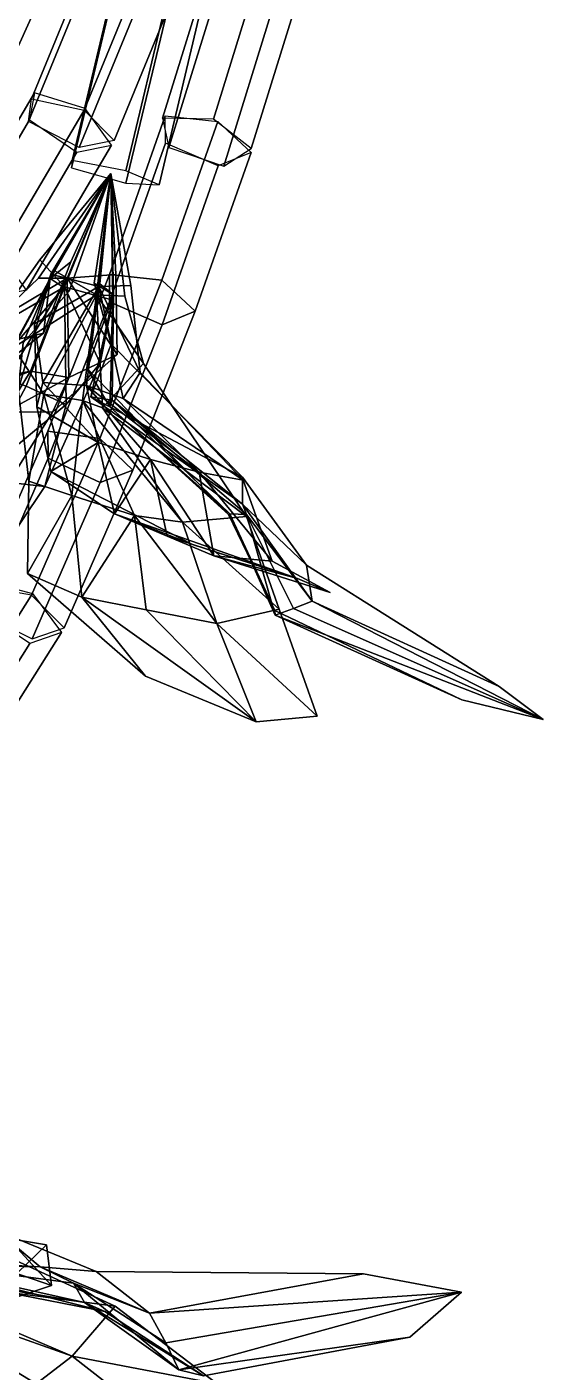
# Model space of a CAD drawing. Header units: metres. Extents: x -488 to 282, y -579 to 399.
# Drawn here: x -209.3 to -180.5, y -453.5 to -378.3 of the extents above; entities that cross this region are included whole.
import ezdxf

# ---------------------------------------------------------------- set-up
doc = ezdxf.new("R2010")
doc.units = ezdxf.units.M

msp = doc.modelspace()

# ---------------------------------------------------------------- linework, layer by layer
at = {"layer": 'coreopsi_1InfInt', "color": 3}
for points in [[(-207.7991, -371.2977, 54.6732), (-211.7176, -379.9316, 59.4835), (-214.7286, -378.8416, 58.9864), (-210.8288, -370.2499, 54.1994)], [(-206.9893, -373.1959, 52.1041), (-210.8795, -381.7644, 56.8762), (-211.7176, -379.9316, 59.4835), (-207.7991, -371.2977, 54.6732)], [(-209.538, -373.2756, 50.1043), (-213.3927, -381.763, 54.8304), (-210.8795, -381.7644, 56.8762), (-206.9893, -373.1959, 52.1041)], [(-205.5021, -374.5568, 23.3521), (-209.2012, -383.5833, 19.2561), (-209.0322, -382.3033, 16.2838), (-205.3708, -373.3727, 20.3385)], [(-205.3708, -373.3727, 20.3385), (-209.0322, -382.3033, 16.2838), (-206.1009, -382.9508, 15.0634), (-202.4455, -374.0359, 19.1122)], [(-202.4455, -374.0359, 19.1122), (-206.1009, -382.9508, 15.0634), (-204.4308, -384.637, 17.2699), (-200.7415, -375.6362, 21.3565)], [(-202.6591, -375.9629, 24.01655), (-206.3758, -385.0338, 19.9003), (-209.2012, -383.5833, 19.2561), (-205.5021, -374.5568, 23.3521)], [(-196.1297, -374.5775, 70.8144), (-198.8762, -383.444, 75.6176), (-201.7316, -383.3884, 74.08622), (-198.9574, -374.4373, 69.2377)], [(-198.9574, -374.4373, 69.2377), (-201.7316, -383.3884, 74.08622), (-201.3738, -385.0335, 71.2534), (-198.5765, -376.0138, 66.369)], [(-194.0191, -376.2077, 68.9735), (-196.7712, -385.0896, 73.784), (-198.8762, -383.444, 75.6176), (-196.1297, -374.5775, 70.8144)], [(-200.7415, -375.6362, 21.3565), (-204.4308, -384.637, 17.2699), (-206.3758, -385.0338, 19.9003), (-202.6591, -375.9629, 24.01655)], [(-198.5765, -376.0138, 66.369), (-201.3738, -385.0335, 71.2534), (-198.3059, -386.0663, 71.1022), (-195.5226, -377.0903, 66.2418)], [(-195.5226, -377.0903, 66.2418), (-198.3059, -386.0663, 71.1022), (-196.7712, -385.0896, 73.784), (-194.0191, -376.2077, 68.9735)], [(-201.5699, -383.2564, 74.2748), (-204.6871, -392.1349, 79.01648), (-204.6758, -393.6645, 76.1596), (-201.5585, -384.786, 71.418)], [(-198.6341, -383.5742, 75.6097), (-201.7514, -392.4527, 80.3513), (-204.6871, -392.1349, 79.01648), (-201.5699, -383.2564, 74.2748)], [(-196.781, -385.3033, 73.5904), (-199.8983, -394.1818, 78.332), (-201.7514, -392.4527, 80.3513), (-198.6341, -383.5742, 75.6097)], [(-201.5585, -384.786, 71.418), (-204.6758, -393.6645, 76.1596), (-201.733, -394.942, 75.7023), (-198.6157, -386.0635, 70.9606)], [(-198.6157, -386.0635, 70.9606), (-201.733, -394.942, 75.7023), (-199.8983, -394.1818, 78.332), (-196.781, -385.3033, 73.5904)], [(-204.6871, -392.1349, 79.01648), (-208.1256, -400.8846, 83.623), (-208.1096, -402.399, 80.7581), (-204.6758, -393.6645, 76.1596)], [(-201.7514, -392.4527, 80.3513), (-205.2242, -401.2962, 85.00662), (-208.1256, -400.8846, 83.623), (-204.6871, -392.1349, 79.01648)], [(-199.8983, -394.1818, 78.332), (-203.388, -403.0688, 83.00971), (-205.2242, -401.2962, 85.00662), (-201.7514, -392.4527, 80.3513)], [(-204.6758, -393.6645, 76.1596), (-208.1096, -402.399, 80.7581), (-205.1982, -403.7607, 80.3443), (-201.733, -394.942, 75.7023)], [(-201.733, -394.942, 75.7023), (-205.1982, -403.7607, 80.3443), (-203.388, -403.0688, 83.00971), (-199.8983, -394.1818, 78.332)], [(-208.1256, -400.8846, 83.623), (-211.9004, -409.5528, 88.1193), (-211.8792, -411.052, 85.2465), (-208.1096, -402.399, 80.7581)], [(-205.2242, -401.2962, 85.00662), (-209.037, -410.0572, 89.5504), (-211.9004, -409.5528, 88.1193), (-208.1256, -400.8846, 83.623)], [(-203.388, -403.0688, 83.00971), (-207.2194, -411.873, 87.5754), (-209.037, -410.0572, 89.5504), (-205.2242, -401.2962, 85.00662)], [(-208.1096, -402.399, 80.7581), (-211.8792, -411.052, 85.2465), (-209.0025, -412.497, 84.8753), (-205.1982, -403.7607, 80.3443)], [(-205.1982, -403.7607, 80.3443), (-209.0025, -412.497, 84.8753), (-207.2194, -411.873, 87.5754), (-203.388, -403.0688, 83.00971)]]:
    msp.add_3dface(points, dxfattribs=at)
at = {"layer": 'coreopsi_1Pdcel', "color": 3}
for points in [[(-204.3861, -375.7152, 28.594), (-206.7706, -385.7615, 29.9157), (-206.8082, -386.1726, 26.7015), (-204.3095, -375.687, 25.3545)], [(-204.3095, -375.687, 25.3545), (-206.8082, -386.1726, 26.7015), (-203.7622, -387.018, 25.7706), (-201.2636, -376.5324, 24.4235)], [(-201.4496, -376.5606, 29.6729), (-203.7639, -386.337, 30.979), (-206.7706, -385.7615, 29.9157), (-204.3861, -375.7152, 28.594)], [(-199.5309, -377.0628, 27.1102), (-201.9153, -387.1091, 28.4318), (-203.7639, -386.337, 30.979), (-201.4496, -376.5606, 29.6729)], [(-201.2636, -376.5324, 24.4235), (-203.7622, -387.018, 25.7706), (-201.9153, -387.1091, 28.4318), (-199.5309, -377.0628, 27.1102)], [(-209.1498, -383.4795, 19.3097), (-213.9193, -391.5862, 14.5599), (-213.638, -390.079, 11.705), (-208.8685, -381.9723, 16.4548)], [(-208.8685, -381.9723, 16.4548), (-213.638, -390.079, 11.705), (-210.819, -390.9537, 10.3672), (-206.0495, -382.8469, 15.117)], [(-206.0495, -382.8469, 15.117), (-210.819, -390.9537, 10.3672), (-209.3318, -393.0096, 12.3828), (-204.5623, -384.9029, 17.1326)], [(-206.5073, -385.2997, 19.763), (-211.2768, -393.4065, 15.01324), (-213.9193, -391.5862, 14.5599), (-209.1498, -383.4795, 19.3097)], [(-204.5623, -384.9029, 17.1326), (-209.3318, -393.0096, 12.3828), (-211.2768, -393.4065, 15.01324), (-206.5073, -385.2997, 19.763)], [(-208.984, -409.9568, 89.4922), (-213.9163, -417.7711, 94.5555), (-216.6636, -417.0469, 92.997), (-211.7313, -409.2325, 87.9337)], [(-207.3552, -412.1302, 87.7245), (-212.2875, -419.9445, 92.7878), (-213.9163, -417.7711, 94.5555), (-208.984, -409.9568, 89.4922)], [(-211.8261, -410.9516, 85.1883), (-216.7584, -418.7659, 90.2516), (-214.0705, -420.5686, 90.08772), (-209.1383, -412.7543, 85.02442)], [(-209.1383, -412.7543, 85.02442), (-214.0705, -420.5686, 90.08772), (-212.2875, -419.9445, 92.7878), (-207.3552, -412.1302, 87.7245)]]:
    msp.add_3dface(points, dxfattribs=at)
at = {"layer": 'coreopsi_1Petal1', "color": 3}
for points in [[(-207.0518, -392.3426, 30.9426), (-208.6396, -392.3417, 28.6478), (-204.6076, -386.4803, 28.3487)], [(-207.0518, -392.3426, 30.9426), (-204.6076, -386.4803, 28.3487), (-208.6396, -392.3417, 28.6478)], [(-204.6076, -386.4803, 28.3487), (-208.5759, -391.3109, 29.6742), (-207.1872, -392.8159, 27.8246)], [(-204.6076, -386.4803, 28.3487), (-207.1872, -392.8159, 27.8246), (-208.5759, -391.3109, 29.6742)], [(-204.6076, -386.4803, 28.3487), (-206.8364, -391.4209, 31.7342), (-207.9969, -392.3502, 29.4096)], [(-204.6076, -386.4803, 28.3487), (-207.9969, -392.3502, 29.4096), (-206.8364, -391.4209, 31.7342)], [(-207.9969, -392.3502, 29.4096), (-206.9335, -393.0588, 26.9288), (-204.6076, -386.4803, 28.3487)], [(-207.9969, -392.3502, 29.4096), (-204.6076, -386.4803, 28.3487), (-206.9335, -393.0588, 26.9288)], [(-205.27, -392.8003, 30.9347), (-207.9668, -392.1099, 31.1281), (-204.6076, -386.4803, 28.3487)], [(-205.27, -392.8003, 30.9347), (-204.6076, -386.4803, 28.3487), (-207.9668, -392.1099, 31.1281)], [(-204.6076, -386.4803, 28.3487), (-207.733, -391.932, 27.1871), (-205.4054, -393.2736, 27.8167)], [(-204.6076, -386.4803, 28.3487), (-205.4054, -393.2736, 27.8167), (-207.733, -391.932, 27.1871)], [(-207.1872, -392.8159, 27.8246), (-204.5054, -393.5648, 27.6407), (-204.6076, -386.4803, 28.3487)], [(-207.1872, -392.8159, 27.8246), (-204.6076, -386.4803, 28.3487), (-204.5054, -393.5648, 27.6407)], [(-204.6076, -386.4803, 28.3487), (-204.3264, -392.1315, 31.3192), (-207.0518, -392.3426, 30.9426)], [(-204.6076, -386.4803, 28.3487), (-207.0518, -392.3426, 30.9426), (-204.3264, -392.1315, 31.3192)], [(-204.4604, -393.266, 29.3496), (-205.5387, -392.616, 31.84), (-204.6076, -386.4803, 28.3487)], [(-204.4604, -393.266, 29.3496), (-204.6076, -386.4803, 28.3487), (-205.5387, -392.616, 31.84)], [(-205.4054, -393.2736, 27.8167), (-203.8326, -393.3331, 30.121), (-204.6076, -386.4803, 28.3487)], [(-205.4054, -393.2736, 27.8167), (-204.6076, -386.4803, 28.3487), (-203.8326, -393.3331, 30.121)], [(-204.6076, -386.4803, 28.3487), (-203.4836, -392.7526, 28.8321), (-205.27, -392.8003, 30.9347)], [(-204.6076, -386.4803, 28.3487), (-205.27, -392.8003, 30.9347), (-203.4836, -392.7526, 28.8321)], [(-204.6076, -386.4803, 28.3487), (-205.2231, -392.6426, 26.7721), (-204.4604, -393.266, 29.3496)], [(-204.6076, -386.4803, 28.3487), (-204.4604, -393.266, 29.3496), (-205.2231, -392.6426, 26.7721)], [(-208.5759, -391.3109, 29.6742), (-211.3283, -395.1973, 30.7699), (-207.1872, -392.8159, 27.8246)], [(-208.5759, -391.3109, 29.6742), (-207.1872, -392.8159, 27.8246), (-211.3283, -395.1973, 30.7699)], [(-206.8364, -391.4209, 31.7342), (-208.3753, -395.4116, 34.09787), (-207.9969, -392.3502, 29.4096)], [(-206.8364, -391.4209, 31.7342), (-207.9969, -392.3502, 29.4096), (-208.3753, -395.4116, 34.09787)], [(-207.0518, -392.3426, 30.9426), (-211.3028, -394.8673, 30.03709), (-208.6396, -392.3417, 28.6478)], [(-207.0518, -392.3426, 30.9426), (-208.6396, -392.3417, 28.6478), (-211.3028, -394.8673, 30.03709)], [(-210.4354, -397.9824, 31.01927), (-211.3028, -394.8673, 30.03709), (-207.0518, -392.3426, 30.9426)], [(-210.4354, -397.9824, 31.01927), (-207.0518, -392.3426, 30.9426), (-211.3028, -394.8673, 30.03709)], [(-207.9969, -392.3502, 29.4096), (-210.6257, -397.1768, 32.8004), (-210.7625, -397.5434, 30.3353)], [(-207.9969, -392.3502, 29.4096), (-210.7625, -397.5434, 30.3353), (-210.6257, -397.1768, 32.8004)], [(-210.7625, -397.5434, 30.3353), (-209.7881, -398.5863, 28.3303), (-207.9969, -392.3502, 29.4096)], [(-210.7625, -397.5434, 30.3353), (-207.9969, -392.3502, 29.4096), (-209.7881, -398.5863, 28.3303)], [(-207.9969, -392.3502, 29.4096), (-208.3753, -395.4116, 34.09787), (-210.6257, -397.1768, 32.8004)], [(-207.9969, -392.3502, 29.4096), (-210.6257, -397.1768, 32.8004), (-208.3753, -395.4116, 34.09787)], [(-209.0981, -397.53, 33.03513), (-210.4354, -397.9824, 31.01927), (-207.0518, -392.3426, 30.9426)], [(-209.0981, -397.53, 33.03513), (-207.0518, -392.3426, 30.9426), (-210.4354, -397.9824, 31.01927)], [(-207.733, -391.932, 27.1871), (-210.0422, -396.202, 26.6253), (-205.4054, -393.2736, 27.8167)], [(-207.733, -391.932, 27.1871), (-205.4054, -393.2736, 27.8167), (-210.0422, -396.202, 26.6253)], [(-209.7881, -398.5863, 28.3303), (-209.4966, -395.9491, 26.2372), (-207.9969, -392.3502, 29.4096)], [(-209.7881, -398.5863, 28.3303), (-207.9969, -392.3502, 29.4096), (-209.4966, -395.9491, 26.2372)], [(-207.9969, -392.3502, 29.4096), (-209.4966, -395.9491, 26.2372), (-206.9335, -393.0588, 26.9288)], [(-207.9969, -392.3502, 29.4096), (-206.9335, -393.0588, 26.9288), (-209.4966, -395.9491, 26.2372)], [(-207.0518, -392.3426, 30.9426), (-206.9556, -397.8781, 34.2673), (-209.0981, -397.53, 33.03513)], [(-207.0518, -392.3426, 30.9426), (-209.0981, -397.53, 33.03513), (-206.9556, -397.8781, 34.2673)], [(-205.27, -392.8003, 30.9347), (-208.8739, -394.8844, 33.7513), (-207.9668, -392.1099, 31.1281)], [(-205.27, -392.8003, 30.9347), (-207.9668, -392.1099, 31.1281), (-208.8739, -394.8844, 33.7513)], [(-204.3264, -392.1315, 31.3192), (-204.255, -396.5965, 33.304), (-207.0518, -392.3426, 30.9426)], [(-204.3264, -392.1315, 31.3192), (-207.0518, -392.3426, 30.9426), (-204.255, -396.5965, 33.304)], [(-207.0518, -392.3426, 30.9426), (-204.255, -396.5965, 33.304), (-206.9556, -397.8781, 34.2673)], [(-207.0518, -392.3426, 30.9426), (-206.9556, -397.8781, 34.2673), (-204.255, -396.5965, 33.304)], [(-207.1872, -392.8159, 27.8246), (-211.3713, -397.6385, 28.7944), (-209.3366, -398.3635, 27.5437)], [(-207.1872, -392.8159, 27.8246), (-209.3366, -398.3635, 27.5437), (-211.3713, -397.6385, 28.7944)], [(-207.1872, -392.8159, 27.8246), (-211.3283, -395.1973, 30.7699), (-211.3713, -397.6385, 28.7944)], [(-207.1872, -392.8159, 27.8246), (-211.3713, -397.6385, 28.7944), (-211.3283, -395.1973, 30.7699)], [(-209.3366, -398.3635, 27.5437), (-207.1012, -399.3896, 27.6244), (-207.1872, -392.8159, 27.8246)], [(-209.3366, -398.3635, 27.5437), (-207.1872, -392.8159, 27.8246), (-207.1012, -399.3896, 27.6244)], [(-208.4143, -398.1645, 33.07975), (-208.8739, -394.8844, 33.7513), (-205.27, -392.8003, 30.9347)], [(-208.4143, -398.1645, 33.07975), (-205.27, -392.8003, 30.9347), (-208.8739, -394.8844, 33.7513)], [(-205.9599, -398.3362, 33.02121), (-208.4143, -398.1645, 33.07975), (-205.27, -392.8003, 30.9347)], [(-205.9599, -398.3362, 33.02121), (-205.27, -392.8003, 30.9347), (-208.4143, -398.1645, 33.07975)], [(-207.1872, -392.8159, 27.8246), (-205.2093, -397.0791, 26.0421), (-204.5054, -393.5648, 27.6407)], [(-207.1872, -392.8159, 27.8246), (-204.5054, -393.5648, 27.6407), (-205.2093, -397.0791, 26.0421)], [(-207.1012, -399.3896, 27.6244), (-205.2093, -397.0791, 26.0421), (-207.1872, -392.8159, 27.8246)], [(-207.1012, -399.3896, 27.6244), (-207.1872, -392.8159, 27.8246), (-205.2093, -397.0791, 26.0421)], [(-205.27, -392.8003, 30.9347), (-203.9253, -399.0611, 31.7705), (-205.9599, -398.3362, 33.02121)], [(-205.27, -392.8003, 30.9347), (-205.9599, -398.3362, 33.02121), (-203.9253, -399.0611, 31.7705)], [(-205.2231, -392.6426, 26.7721), (-205.9218, -397.3869, 25.8315), (-204.4604, -393.266, 29.3496)], [(-205.2231, -392.6426, 26.7721), (-204.4604, -393.266, 29.3496), (-205.9218, -397.3869, 25.8315)], [(-204.4604, -393.266, 29.3496), (-204.5867, -396.0145, 33.5561), (-205.5387, -392.616, 31.84)], [(-204.4604, -393.266, 29.3496), (-205.5387, -392.616, 31.84), (-204.5867, -396.0145, 33.5561)], [(-203.4836, -392.7526, 28.8321), (-202.9688, -397.6012, 29.1594), (-205.27, -392.8003, 30.9347)], [(-203.4836, -392.7526, 28.8321), (-205.27, -392.8003, 30.9347), (-202.9688, -397.6012, 29.1594)], [(-205.27, -392.8003, 30.9347), (-202.9688, -397.6012, 29.1594), (-203.9253, -399.0611, 31.7705)], [(-205.27, -392.8003, 30.9347), (-203.9253, -399.0611, 31.7705), (-202.9688, -397.6012, 29.1594)], [(-205.4054, -393.2736, 27.8167), (-210.0422, -396.202, 26.6253), (-208.3409, -398.8216, 26.2977)], [(-205.4054, -393.2736, 27.8167), (-208.3409, -398.8216, 26.2977), (-210.0422, -396.202, 26.6253)], [(-205.4054, -393.2736, 27.8167), (-208.3409, -398.8216, 26.2977), (-206.1984, -399.1697, 27.5298)], [(-205.4054, -393.2736, 27.8167), (-206.1984, -399.1697, 27.5298), (-208.3409, -398.8216, 26.2977)], [(-206.1984, -399.1697, 27.5298), (-205.0801, -399.5717, 29.6849), (-205.4054, -393.2736, 27.8167)], [(-206.1984, -399.1697, 27.5298), (-205.4054, -393.2736, 27.8167), (-205.0801, -399.5717, 29.6849)], [(-204.4604, -393.266, 29.3496), (-205.9218, -397.3869, 25.8315), (-204.6708, -399.5228, 27.7645)], [(-204.4604, -393.266, 29.3496), (-204.6708, -399.5228, 27.7645), (-205.9218, -397.3869, 25.8315)], [(-204.5341, -399.1562, 30.2296), (-205.7273, -398.9678, 32.3738), (-204.4604, -393.266, 29.3496)], [(-204.5341, -399.1562, 30.2296), (-204.4604, -393.266, 29.3496), (-205.7273, -398.9678, 32.3738)], [(-205.7273, -398.9678, 32.3738), (-204.5867, -396.0145, 33.5561), (-204.4604, -393.266, 29.3496)], [(-205.7273, -398.9678, 32.3738), (-204.4604, -393.266, 29.3496), (-204.5867, -396.0145, 33.5561)], [(-205.4054, -393.2736, 27.8167), (-202.7804, -397.0963, 29.7563), (-203.8326, -393.3331, 30.121)], [(-205.4054, -393.2736, 27.8167), (-203.8326, -393.3331, 30.121), (-202.7804, -397.0963, 29.7563)], [(-205.0801, -399.5717, 29.6849), (-202.7804, -397.0963, 29.7563), (-205.4054, -393.2736, 27.8167)], [(-205.0801, -399.5717, 29.6849), (-205.4054, -393.2736, 27.8167), (-202.7804, -397.0963, 29.7563)], [(-204.4604, -393.266, 29.3496), (-204.6708, -399.5228, 27.7645), (-204.5341, -399.1562, 30.2296)], [(-204.4604, -393.266, 29.3496), (-204.5341, -399.1562, 30.2296), (-204.6708, -399.5228, 27.7645)], [(-208.3753, -395.4116, 34.09787), (-219.0048, -397.9583, 37.5933), (-210.6257, -397.1768, 32.8004)], [(-208.3753, -395.4116, 34.09787), (-210.6257, -397.1768, 32.8004), (-219.0048, -397.9583, 37.5933)], [(-208.4143, -398.1645, 33.07975), (-208.7393, -399.523, 44.1307), (-208.8739, -394.8844, 33.7513)], [(-208.4143, -398.1645, 33.07975), (-208.8739, -394.8844, 33.7513), (-208.7393, -399.523, 44.1307)], [(-205.7273, -398.9678, 32.3738), (-197.2567, -403.4557, 38.04696), (-204.5867, -396.0145, 33.5561)], [(-205.7273, -398.9678, 32.3738), (-204.5867, -396.0145, 33.5561), (-197.2567, -403.4557, 38.04696)], [(-210.0422, -396.202, 26.6253), (-209.1796, -403.6741, 17.9585), (-208.3409, -398.8216, 26.2977)], [(-210.0422, -396.202, 26.6253), (-208.3409, -398.8216, 26.2977), (-209.1796, -403.6741, 17.9585)], [(-204.255, -396.5965, 33.304), (-207.8567, -399.8171, 43.7129), (-206.9556, -397.8781, 34.2673)], [(-204.255, -396.5965, 33.304), (-206.9556, -397.8781, 34.2673), (-207.8567, -399.8171, 43.7129)], [(-209.0981, -397.53, 33.03513), (-216.8248, -399.0996, 39.2856), (-210.4354, -397.9824, 31.01927)], [(-209.0981, -397.53, 33.03513), (-210.4354, -397.9824, 31.01927), (-216.8248, -399.0996, 39.2856)], [(-214.153, -399.448, 41.2827), (-216.8248, -399.0996, 39.2856), (-209.0981, -397.53, 33.03513)], [(-214.153, -399.448, 41.2827), (-209.0981, -397.53, 33.03513), (-216.8248, -399.0996, 39.2856)], [(-209.0981, -397.53, 33.03513), (-210.4629, -399.8063, 42.3489), (-214.153, -399.448, 41.2827)], [(-209.0981, -397.53, 33.03513), (-214.153, -399.448, 41.2827), (-210.4629, -399.8063, 42.3489)], [(-206.9556, -397.8781, 34.2673), (-210.4629, -399.8063, 42.3489), (-209.0981, -397.53, 33.03513)], [(-206.9556, -397.8781, 34.2673), (-209.0981, -397.53, 33.03513), (-210.4629, -399.8063, 42.3489)], [(-207.1012, -399.3896, 27.6244), (-208.2971, -403.9682, 17.5407), (-205.2093, -397.0791, 26.0421)], [(-207.1012, -399.3896, 27.6244), (-205.2093, -397.0791, 26.0421), (-208.2971, -403.9682, 17.5407)], [(-205.9218, -397.3869, 25.8315), (-198.0315, -405.533, 24.07811), (-204.6708, -399.5228, 27.7645)], [(-205.9218, -397.3869, 25.8315), (-204.6708, -399.5228, 27.7645), (-198.0315, -405.533, 24.07811)], [(-205.0801, -399.5717, 29.6849), (-197.0388, -405.6467, 24.9407), (-202.7804, -397.0963, 29.7563)], [(-205.0801, -399.5717, 29.6849), (-202.7804, -397.0963, 29.7563), (-197.0388, -405.6467, 24.9407)], [(-202.9688, -397.6012, 29.1594), (-197.2095, -403.6313, 37.0435), (-203.9253, -399.0611, 31.7705)], [(-202.9688, -397.6012, 29.1594), (-203.9253, -399.0611, 31.7705), (-197.2095, -403.6313, 37.0435)], [(-209.3366, -398.3635, 27.5437), (-212.1185, -403.5479, 19.3818), (-207.1012, -399.3896, 27.6244)], [(-209.3366, -398.3635, 27.5437), (-207.1012, -399.3896, 27.6244), (-212.1185, -403.5479, 19.3818)], [(-206.9556, -397.8781, 34.2673), (-207.8567, -399.8171, 43.7129), (-210.4629, -399.8063, 42.3489)], [(-206.9556, -397.8781, 34.2673), (-210.4629, -399.8063, 42.3489), (-207.8567, -399.8171, 43.7129)], [(-205.3206, -401.5155, 42.5457), (-208.7393, -399.523, 44.1307), (-208.4143, -398.1645, 33.07975)], [(-205.3206, -401.5155, 42.5457), (-208.4143, -398.1645, 33.07975), (-208.7393, -399.523, 44.1307)], [(-205.9599, -398.3362, 33.02121), (-205.3206, -401.5155, 42.5457), (-208.4143, -398.1645, 33.07975)], [(-205.9599, -398.3362, 33.02121), (-208.4143, -398.1645, 33.07975), (-205.3206, -401.5155, 42.5457)], [(-203.9253, -399.0611, 31.7705), (-199.6798, -403.1833, 38.5761), (-205.9599, -398.3362, 33.02121)], [(-203.9253, -399.0611, 31.7705), (-205.9599, -398.3362, 33.02121), (-199.6798, -403.1833, 38.5761)], [(-205.9599, -398.3362, 33.02121), (-199.6798, -403.1833, 38.5761), (-202.387, -402.4707, 41.2305)], [(-205.9599, -398.3362, 33.02121), (-202.387, -402.4707, 41.2305), (-199.6798, -403.1833, 38.5761)], [(-202.387, -402.4707, 41.2305), (-205.3206, -401.5155, 42.5457), (-205.9599, -398.3362, 33.02121)], [(-202.387, -402.4707, 41.2305), (-205.9599, -398.3362, 33.02121), (-205.3206, -401.5155, 42.5457)], [(-208.3409, -398.8216, 26.2977), (-209.1796, -403.6741, 17.9585), (-206.7774, -404.4807, 19.4521)], [(-208.3409, -398.8216, 26.2977), (-206.7774, -404.4807, 19.4521), (-209.1796, -403.6741, 17.9585)], [(-208.3409, -398.8216, 26.2977), (-206.7774, -404.4807, 19.4521), (-206.1984, -399.1697, 27.5298)], [(-208.3409, -398.8216, 26.2977), (-206.1984, -399.1697, 27.5298), (-206.7774, -404.4807, 19.4521)], [(-206.1984, -399.1697, 27.5298), (-206.7774, -404.4807, 19.4521), (-203.2811, -405.5959, 20.6416)], [(-206.1984, -399.1697, 27.5298), (-203.2811, -405.5959, 20.6416), (-206.7774, -404.4807, 19.4521)], [(-206.1984, -399.1697, 27.5298), (-200.6144, -405.9638, 22.6419), (-205.0801, -399.5717, 29.6849)], [(-206.1984, -399.1697, 27.5298), (-205.0801, -399.5717, 29.6849), (-200.6144, -405.9638, 22.6419)], [(-203.2811, -405.5959, 20.6416), (-200.6144, -405.9638, 22.6419), (-206.1984, -399.1697, 27.5298)], [(-203.2811, -405.5959, 20.6416), (-206.1984, -399.1697, 27.5298), (-200.6144, -405.9638, 22.6419)], [(-204.5341, -399.1562, 30.2296), (-197.2637, -404.9621, 34.05938), (-205.7273, -398.9678, 32.3738)], [(-204.5341, -399.1562, 30.2296), (-205.7273, -398.9678, 32.3738), (-197.2637, -404.9621, 34.05938)], [(-197.2637, -404.9621, 34.05938), (-197.2567, -403.4557, 38.04696), (-205.7273, -398.9678, 32.3738)], [(-197.2637, -404.9621, 34.05938), (-205.7273, -398.9678, 32.3738), (-197.2567, -403.4557, 38.04696)], [(-204.6708, -399.5228, 27.7645), (-197.9641, -405.5058, 27.01871), (-204.5341, -399.1562, 30.2296)], [(-204.6708, -399.5228, 27.7645), (-204.5341, -399.1562, 30.2296), (-197.9641, -405.5058, 27.01871)], [(-204.5341, -399.1562, 30.2296), (-197.9641, -405.5058, 27.01871), (-197.041, -405.5453, 30.7641)], [(-204.5341, -399.1562, 30.2296), (-197.041, -405.5453, 30.7641), (-197.9641, -405.5058, 27.01871)], [(-197.041, -405.5453, 30.7641), (-197.2637, -404.9621, 34.05938), (-204.5341, -399.1562, 30.2296)], [(-197.041, -405.5453, 30.7641), (-204.5341, -399.1562, 30.2296), (-197.2637, -404.9621, 34.05938)], [(-203.9253, -399.0611, 31.7705), (-197.2095, -403.6313, 37.0435), (-199.6798, -403.1833, 38.5761)], [(-203.9253, -399.0611, 31.7705), (-199.6798, -403.1833, 38.5761), (-197.2095, -403.6313, 37.0435)], [(-212.1185, -403.5479, 19.3818), (-208.2971, -403.9682, 17.5407), (-207.1012, -399.3896, 27.6244)], [(-212.1185, -403.5479, 19.3818), (-207.1012, -399.3896, 27.6244), (-208.2971, -403.9682, 17.5407)], [(-207.8567, -399.8171, 43.7129), (-209.9786, -403.2401, 48.1207), (-210.4629, -399.8063, 42.3489)], [(-207.8567, -399.8171, 43.7129), (-210.4629, -399.8063, 42.3489), (-209.9786, -403.2401, 48.1207)], [(-205.3206, -401.5155, 42.5457), (-207.9553, -403.1333, 49.1593), (-208.7393, -399.523, 44.1307)], [(-205.3206, -401.5155, 42.5457), (-208.7393, -399.523, 44.1307), (-207.9553, -403.1333, 49.1593)], [(-200.6144, -405.9638, 22.6419), (-197.0388, -405.6467, 24.9407), (-205.0801, -399.5717, 29.6849)], [(-200.6144, -405.9638, 22.6419), (-205.0801, -399.5717, 29.6849), (-197.0388, -405.6467, 24.9407)], [(-204.6708, -399.5228, 27.7645), (-198.0315, -405.533, 24.07811), (-197.9641, -405.5058, 27.01871)], [(-204.6708, -399.5228, 27.7645), (-197.9641, -405.5058, 27.01871), (-198.0315, -405.533, 24.07811)], [(-204.4125, -405.5122, 48.00024), (-207.9553, -403.1333, 49.1593), (-205.3206, -401.5155, 42.5457)], [(-204.4125, -405.5122, 48.00024), (-205.3206, -401.5155, 42.5457), (-207.9553, -403.1333, 49.1593)], [(-204.4125, -405.5122, 48.00024), (-205.3206, -401.5155, 42.5457), (-202.387, -402.4707, 41.2305)], [(-204.4125, -405.5122, 48.00024), (-202.387, -402.4707, 41.2305), (-205.3206, -401.5155, 42.5457)], [(-201.4628, -406.7436, 45.2109), (-204.4125, -405.5122, 48.00024), (-202.387, -402.4707, 41.2305)], [(-201.4628, -406.7436, 45.2109), (-202.387, -402.4707, 41.2305), (-204.4125, -405.5122, 48.00024)], [(-202.387, -402.4707, 41.2305), (-199.6798, -403.1833, 38.5761), (-198.8522, -407.8542, 42.63)], [(-202.387, -402.4707, 41.2305), (-198.8522, -407.8542, 42.63), (-199.6798, -403.1833, 38.5761)], [(-202.387, -402.4707, 41.2305), (-198.8522, -407.8542, 42.63), (-201.4628, -406.7436, 45.2109)], [(-202.387, -402.4707, 41.2305), (-201.4628, -406.7436, 45.2109), (-198.8522, -407.8542, 42.63)], [(-212.1185, -403.5479, 19.3818), (-211.0648, -408.1016, 13.7736), (-208.2971, -403.9682, 17.5407)], [(-212.1185, -403.5479, 19.3818), (-208.2971, -403.9682, 17.5407), (-211.0648, -408.1016, 13.7736)], [(-209.1796, -403.6741, 17.9585), (-209.2554, -408.8297, 14.9483), (-206.7774, -404.4807, 19.4521)], [(-209.1796, -403.6741, 17.9585), (-206.7774, -404.4807, 19.4521), (-209.2554, -408.8297, 14.9483)], [(-204.4125, -405.5122, 48.00024), (-200.0495, -407.2256, 58.5817), (-207.9553, -403.1333, 49.1593)], [(-204.4125, -405.5122, 48.00024), (-207.9553, -403.1333, 49.1593), (-200.0495, -407.2256, 58.5817)], [(-197.2095, -403.6313, 37.0435), (-195.6071, -408.1459, 40.607), (-199.6798, -403.1833, 38.5761)], [(-197.2095, -403.6313, 37.0435), (-199.6798, -403.1833, 38.5761), (-195.6071, -408.1459, 40.607)], [(-199.6798, -403.1833, 38.5761), (-195.6071, -408.1459, 40.607), (-198.8522, -407.8542, 42.63)], [(-199.6798, -403.1833, 38.5761), (-198.8522, -407.8542, 42.63), (-195.6071, -408.1459, 40.607)], [(-197.2637, -404.9621, 34.05938), (-193.6763, -408.3775, 39.4226), (-197.2567, -403.4557, 38.04696)], [(-197.2637, -404.9621, 34.05938), (-197.2567, -403.4557, 38.04696), (-193.6763, -408.3775, 39.4226)], [(-206.7774, -404.4807, 19.4521), (-209.2554, -408.8297, 14.9483), (-206.2363, -410.153, 16.9087)], [(-206.7774, -404.4807, 19.4521), (-206.2363, -410.153, 16.9087), (-209.2554, -408.8297, 14.9483)], [(-203.2811, -405.5959, 20.6416), (-206.7774, -404.4807, 19.4521), (-206.2363, -410.153, 16.9087)], [(-203.2811, -405.5959, 20.6416), (-206.2363, -410.153, 16.9087), (-206.7774, -404.4807, 19.4521)], [(-193.3703, -410.3788, 35.4913), (-193.6763, -408.3775, 39.4226), (-197.2637, -404.9621, 34.05938)], [(-193.3703, -410.3788, 35.4913), (-197.2637, -404.9621, 34.05938), (-193.6763, -408.3775, 39.4226)], [(-193.3703, -410.3788, 35.4913), (-197.2637, -404.9621, 34.05938), (-197.041, -405.5453, 30.7641)], [(-193.3703, -410.3788, 35.4913), (-197.041, -405.5453, 30.7641), (-197.2637, -404.9621, 34.05938)], [(-203.2811, -405.5959, 20.6416), (-206.2363, -410.153, 16.9087), (-202.6427, -410.8676, 18.04221)], [(-203.2811, -405.5959, 20.6416), (-202.6427, -410.8676, 18.04221), (-206.2363, -410.153, 16.9087)], [(-194.1925, -409.1135, 58.4123), (-200.0495, -407.2256, 58.5817), (-204.4125, -405.5122, 48.00024)], [(-194.1925, -409.1135, 58.4123), (-204.4125, -405.5122, 48.00024), (-200.0495, -407.2256, 58.5817)], [(-194.1925, -409.1135, 58.4123), (-204.4125, -405.5122, 48.00024), (-201.4628, -406.7436, 45.2109)], [(-194.1925, -409.1135, 58.4123), (-201.4628, -406.7436, 45.2109), (-204.4125, -405.5122, 48.00024)], [(-198.6921, -411.6402, 19.381), (-200.6144, -405.9638, 22.6419), (-203.2811, -405.5959, 20.6416)], [(-198.6921, -411.6402, 19.381), (-203.2811, -405.5959, 20.6416), (-200.6144, -405.9638, 22.6419)], [(-202.6427, -410.8676, 18.04221), (-198.6921, -411.6402, 19.381), (-203.2811, -405.5959, 20.6416)], [(-202.6427, -410.8676, 18.04221), (-203.2811, -405.5959, 20.6416), (-198.6921, -411.6402, 19.381)], [(-200.6144, -405.9638, 22.6419), (-195.209, -410.8264, 21.9811), (-197.0388, -405.6467, 24.9407)], [(-200.6144, -405.9638, 22.6419), (-197.0388, -405.6467, 24.9407), (-195.209, -410.8264, 21.9811)], [(-198.0315, -405.533, 24.07811), (-195.4444, -410.9107, 23.8919), (-197.9641, -405.5058, 27.01871)], [(-198.0315, -405.533, 24.07811), (-197.9641, -405.5058, 27.01871), (-195.4444, -410.9107, 23.8919)], [(-197.9641, -405.5058, 27.01871), (-195.4444, -410.9107, 23.8919), (-195.4234, -411.1618, 27.7188)], [(-197.9641, -405.5058, 27.01871), (-195.4234, -411.1618, 27.7188), (-195.4444, -410.9107, 23.8919)], [(-197.041, -405.5453, 30.7641), (-197.9641, -405.5058, 27.01871), (-195.4234, -411.1618, 27.7188)], [(-197.041, -405.5453, 30.7641), (-195.4234, -411.1618, 27.7188), (-197.9641, -405.5058, 27.01871)], [(-197.041, -405.5453, 30.7641), (-195.4234, -411.1618, 27.7188), (-194.4083, -410.8009, 31.3996)], [(-197.041, -405.5453, 30.7641), (-194.4083, -410.8009, 31.3996), (-195.4234, -411.1618, 27.7188)], [(-194.4083, -410.8009, 31.3996), (-193.3703, -410.3788, 35.4913), (-197.041, -405.5453, 30.7641)], [(-194.4083, -410.8009, 31.3996), (-197.041, -405.5453, 30.7641), (-193.3703, -410.3788, 35.4913)], [(-198.6921, -411.6402, 19.381), (-195.209, -410.8264, 21.9811), (-200.6144, -405.9638, 22.6419)], [(-198.6921, -411.6402, 19.381), (-200.6144, -405.9638, 22.6419), (-195.209, -410.8264, 21.9811)], [(-201.4628, -406.7436, 45.2109), (-198.8522, -407.8542, 42.63), (-194.1925, -409.1135, 58.4123)], [(-201.4628, -406.7436, 45.2109), (-194.1925, -409.1135, 58.4123), (-198.8522, -407.8542, 42.63)], [(-195.6071, -408.1459, 40.607), (-192.358, -409.8947, 51.8873), (-198.8522, -407.8542, 42.63)], [(-195.6071, -408.1459, 40.607), (-198.8522, -407.8542, 42.63), (-192.358, -409.8947, 51.8873)], [(-198.8522, -407.8542, 42.63), (-192.358, -409.8947, 51.8873), (-194.1925, -409.1135, 58.4123)], [(-198.8522, -407.8542, 42.63), (-194.1925, -409.1135, 58.4123), (-192.358, -409.8947, 51.8873)], [(-209.2554, -408.8297, 14.9483), (-202.6668, -414.5791, 6.9235), (-206.2363, -410.153, 16.9087)], [(-209.2554, -408.8297, 14.9483), (-206.2363, -410.153, 16.9087), (-202.6668, -414.5791, 6.9235)], [(-193.3703, -410.3788, 35.4913), (-182.9183, -415.149, 36.8845), (-193.6763, -408.3775, 39.4226)], [(-193.3703, -410.3788, 35.4913), (-193.6763, -408.3775, 39.4226), (-182.9183, -415.149, 36.8845)], [(-206.2363, -410.153, 16.9087), (-202.6668, -414.5791, 6.9235), (-196.4875, -417.1347, 5.5687)], [(-206.2363, -410.153, 16.9087), (-196.4875, -417.1347, 5.5687), (-202.6668, -414.5791, 6.9235)], [(-202.6427, -410.8676, 18.04221), (-206.2363, -410.153, 16.9087), (-196.4875, -417.1347, 5.5687)], [(-202.6427, -410.8676, 18.04221), (-196.4875, -417.1347, 5.5687), (-206.2363, -410.153, 16.9087)], [(-180.4714, -417.005, 31.5492), (-193.3703, -410.3788, 35.4913), (-194.4083, -410.8009, 31.3996)], [(-180.4714, -417.005, 31.5492), (-194.4083, -410.8009, 31.3996), (-193.3703, -410.3788, 35.4913)], [(-180.4714, -417.005, 31.5492), (-182.9183, -415.149, 36.8845), (-193.3703, -410.3788, 35.4913)], [(-180.4714, -417.005, 31.5492), (-193.3703, -410.3788, 35.4913), (-182.9183, -415.149, 36.8845)], [(-196.4875, -417.1347, 5.5687), (-198.6921, -411.6402, 19.381), (-202.6427, -410.8676, 18.04221)], [(-196.4875, -417.1347, 5.5687), (-202.6427, -410.8676, 18.04221), (-198.6921, -411.6402, 19.381)], [(-198.6921, -411.6402, 19.381), (-193.0774, -416.8149, 10.6841), (-195.209, -410.8264, 21.9811)], [(-198.6921, -411.6402, 19.381), (-195.209, -410.8264, 21.9811), (-193.0774, -416.8149, 10.6841)], [(-195.4444, -410.9107, 23.8919), (-185.0161, -415.898, 26.5823), (-195.4234, -411.1618, 27.7188)], [(-195.4444, -410.9107, 23.8919), (-195.4234, -411.1618, 27.7188), (-185.0161, -415.898, 26.5823)], [(-194.4083, -410.8009, 31.3996), (-195.4234, -411.1618, 27.7188), (-180.4714, -417.005, 31.5492)], [(-194.4083, -410.8009, 31.3996), (-180.4714, -417.005, 31.5492), (-195.4234, -411.1618, 27.7188)], [(-195.4234, -411.1618, 27.7188), (-185.0161, -415.898, 26.5823), (-180.4714, -417.005, 31.5492)], [(-195.4234, -411.1618, 27.7188), (-180.4714, -417.005, 31.5492), (-185.0161, -415.898, 26.5823)], [(-196.4875, -417.1347, 5.5687), (-193.0774, -416.8149, 10.6841), (-198.6921, -411.6402, 19.381)], [(-196.4875, -417.1347, 5.5687), (-198.6921, -411.6402, 19.381), (-193.0774, -416.8149, 10.6841)], [(-217.1874, -448.1323, 90.347), (-204.3725, -449.7749, 89.01856), (-216.3722, -444.2781, 90.258)], [(-217.1874, -448.1323, 90.347), (-216.3722, -444.2781, 90.258), (-204.3725, -449.7749, 89.01856)], [(-208.5495, -447.5876, 99.3815), (-210.985, -445.546, 103.203), (-219.1796, -447.3759, 93.2941)], [(-208.5495, -447.5876, 99.3815), (-219.1796, -447.3759, 93.2941), (-210.985, -445.546, 103.203)], [(-211.9696, -449.9732, 109.3725), (-208.1933, -446.3539, 121.7073), (-212.887, -445.5658, 128.0818)], [(-211.9696, -449.9732, 109.3725), (-212.887, -445.5658, 128.0818), (-208.1933, -446.3539, 121.7073)], [(-208.5495, -447.5876, 99.3815), (-205.4303, -447.8512, 107.2975), (-210.985, -445.546, 103.203)], [(-208.5495, -447.5876, 99.3815), (-210.985, -445.546, 103.203), (-205.4303, -447.8512, 107.2975)], [(-210.4963, -445.8286, 102.2313), (-207.9128, -448.6257, 108.0594), (-213.7024, -446.6352, 103.1443)], [(-210.4963, -445.8286, 102.2313), (-213.7024, -446.6352, 103.1443), (-207.9128, -448.6257, 108.0594)], [(-207.9128, -448.6257, 108.0594), (-208.1933, -446.3539, 121.7073), (-211.9696, -449.9732, 109.3725)], [(-207.9128, -448.6257, 108.0594), (-211.9696, -449.9732, 109.3725), (-208.1933, -446.3539, 121.7073)], [(-217.0864, -447.1146, 91.3486), (-208.5495, -447.5876, 99.3815), (-219.1796, -447.3759, 93.2941)], [(-217.0864, -447.1146, 91.3486), (-219.1796, -447.3759, 93.2941), (-208.5495, -447.5876, 99.3815)], [(-217.6063, -446.915, 85.616), (-204.9375, -450.0722, 88.5432), (-216.0192, -447.9133, 88.7616)], [(-217.6063, -446.915, 85.616), (-216.0192, -447.9133, 88.7616), (-204.9375, -450.0722, 88.5432)], [(-216.0192, -447.9133, 88.7616), (-206.073, -449.5772, 91.7415), (-217.0864, -447.1146, 91.3486)], [(-216.0192, -447.9133, 88.7616), (-217.0864, -447.1146, 91.3486), (-206.073, -449.5772, 91.7415)], [(-217.0864, -447.1146, 91.3486), (-206.073, -449.5772, 91.7415), (-206.6888, -448.4892, 96.06238)], [(-217.0864, -447.1146, 91.3486), (-206.6888, -448.4892, 96.06238), (-206.073, -449.5772, 91.7415)], [(-206.6888, -448.4892, 96.06238), (-208.5495, -447.5876, 99.3815), (-217.0864, -447.1146, 91.3486)], [(-206.6888, -448.4892, 96.06238), (-217.0864, -447.1146, 91.3486), (-208.5495, -447.5876, 99.3815)], [(-213.7024, -446.6352, 103.1443), (-207.9128, -448.6257, 108.0594), (-211.9696, -449.9732, 109.3725)], [(-213.7024, -446.6352, 103.1443), (-211.9696, -449.9732, 109.3725), (-207.9128, -448.6257, 108.0594)], [(-216.0192, -447.9133, 88.7616), (-204.9375, -450.0722, 88.5432), (-206.073, -449.5772, 91.7415)], [(-216.0192, -447.9133, 88.7616), (-206.073, -449.5772, 91.7415), (-204.9375, -450.0722, 88.5432)], [(-202.4475, -450.1663, 103.7863), (-205.4303, -447.8512, 107.2975), (-208.5495, -447.5876, 99.3815)], [(-202.4475, -450.1663, 103.7863), (-208.5495, -447.5876, 99.3815), (-205.4303, -447.8512, 107.2975)], [(-202.4475, -450.1663, 103.7863), (-208.5495, -447.5876, 99.3815), (-206.6888, -448.4892, 96.06238)], [(-202.4475, -450.1663, 103.7863), (-206.6888, -448.4892, 96.06238), (-208.5495, -447.5876, 99.3815)], [(-202.4475, -450.1663, 103.7863), (-190.5045, -447.977, 109.6741), (-205.4303, -447.8512, 107.2975)], [(-202.4475, -450.1663, 103.7863), (-205.4303, -447.8512, 107.2975), (-190.5045, -447.977, 109.6741)], [(-185.0184, -449.0008, 105.16), (-190.5045, -447.977, 109.6741), (-202.4475, -450.1663, 103.7863)], [(-185.0184, -449.0008, 105.16), (-202.4475, -450.1663, 103.7863), (-190.5045, -447.977, 109.6741)], [(-217.6762, -448.7032, 87.5776), (-206.7665, -452.5807, 85.6869), (-217.1874, -448.1323, 90.347)], [(-217.6762, -448.7032, 87.5776), (-217.1874, -448.1323, 90.347), (-206.7665, -452.5807, 85.6869)], [(-217.6762, -448.7032, 87.5776), (-212.2972, -455.3226, 80.1773), (-208.7779, -454.1163, 82.7056)], [(-217.6762, -448.7032, 87.5776), (-208.7779, -454.1163, 82.7056), (-212.2972, -455.3226, 80.1773)], [(-208.7779, -454.1163, 82.7056), (-206.7665, -452.5807, 85.6869), (-217.6762, -448.7032, 87.5776)], [(-208.7779, -454.1163, 82.7056), (-217.6762, -448.7032, 87.5776), (-206.7665, -452.5807, 85.6869)], [(-206.7665, -452.5807, 85.6869), (-204.3725, -449.7749, 89.01856), (-217.1874, -448.1323, 90.347)], [(-206.7665, -452.5807, 85.6869), (-217.1874, -448.1323, 90.347), (-204.3725, -449.7749, 89.01856)], [(-206.6888, -448.4892, 96.06238), (-206.073, -449.5772, 91.7415), (-200.8191, -453.3492, 95.07356)], [(-206.6888, -448.4892, 96.06238), (-200.8191, -453.3492, 95.07356), (-206.073, -449.5772, 91.7415)], [(-206.6888, -448.4892, 96.06238), (-200.8191, -453.3492, 95.07356), (-201.5444, -451.8243, 99.2143)], [(-206.6888, -448.4892, 96.06238), (-201.5444, -451.8243, 99.2143), (-200.8191, -453.3492, 95.07356)], [(-201.5444, -451.8243, 99.2143), (-202.4475, -450.1663, 103.7863), (-206.6888, -448.4892, 96.06238)], [(-201.5444, -451.8243, 99.2143), (-206.6888, -448.4892, 96.06238), (-202.4475, -450.1663, 103.7863)], [(-185.0184, -449.0008, 105.16), (-202.4475, -450.1663, 103.7863), (-201.5444, -451.8243, 99.2143)], [(-185.0184, -449.0008, 105.16), (-201.5444, -451.8243, 99.2143), (-202.4475, -450.1663, 103.7863)], [(-201.5444, -451.8243, 99.2143), (-200.8191, -453.3492, 95.07356), (-185.0184, -449.0008, 105.16)], [(-201.5444, -451.8243, 99.2143), (-185.0184, -449.0008, 105.16), (-200.8191, -453.3492, 95.07356)], [(-200.8191, -453.3492, 95.07356), (-187.9184, -451.5217, 98.1943), (-185.0184, -449.0008, 105.16)], [(-200.8191, -453.3492, 95.07356), (-185.0184, -449.0008, 105.16), (-187.9184, -451.5217, 98.1943)], [(-206.7665, -452.5807, 85.6869), (-198.667, -454.123, 87.8036), (-204.3725, -449.7749, 89.01856)], [(-206.7665, -452.5807, 85.6869), (-204.3725, -449.7749, 89.01856), (-198.667, -454.123, 87.8036)], [(-204.9375, -450.0722, 88.5432), (-199.4373, -453.6736, 90.8329), (-206.073, -449.5772, 91.7415)], [(-204.9375, -450.0722, 88.5432), (-206.073, -449.5772, 91.7415), (-199.4373, -453.6736, 90.8329)], [(-206.073, -449.5772, 91.7415), (-199.4373, -453.6736, 90.8329), (-200.8191, -453.3492, 95.07356)], [(-206.073, -449.5772, 91.7415), (-200.8191, -453.3492, 95.07356), (-199.4373, -453.6736, 90.8329)], [(-199.4373, -453.6736, 90.8329), (-187.9184, -451.5217, 98.1943), (-200.8191, -453.3492, 95.07356)], [(-199.4373, -453.6736, 90.8329), (-200.8191, -453.3492, 95.07356), (-187.9184, -451.5217, 98.1943)], [(-200.5868, -457.3989, 84.3153), (-206.7665, -452.5807, 85.6869), (-208.7779, -454.1163, 82.7056)], [(-200.5868, -457.3989, 84.3153), (-208.7779, -454.1163, 82.7056), (-206.7665, -452.5807, 85.6869)], [(-200.5868, -457.3989, 84.3153), (-198.667, -454.123, 87.8036), (-206.7665, -452.5807, 85.6869)], [(-200.5868, -457.3989, 84.3153), (-206.7665, -452.5807, 85.6869), (-198.667, -454.123, 87.8036)]]:
    msp.add_3dface(points, dxfattribs=at)

doc.saveas('drawing.dxf')
